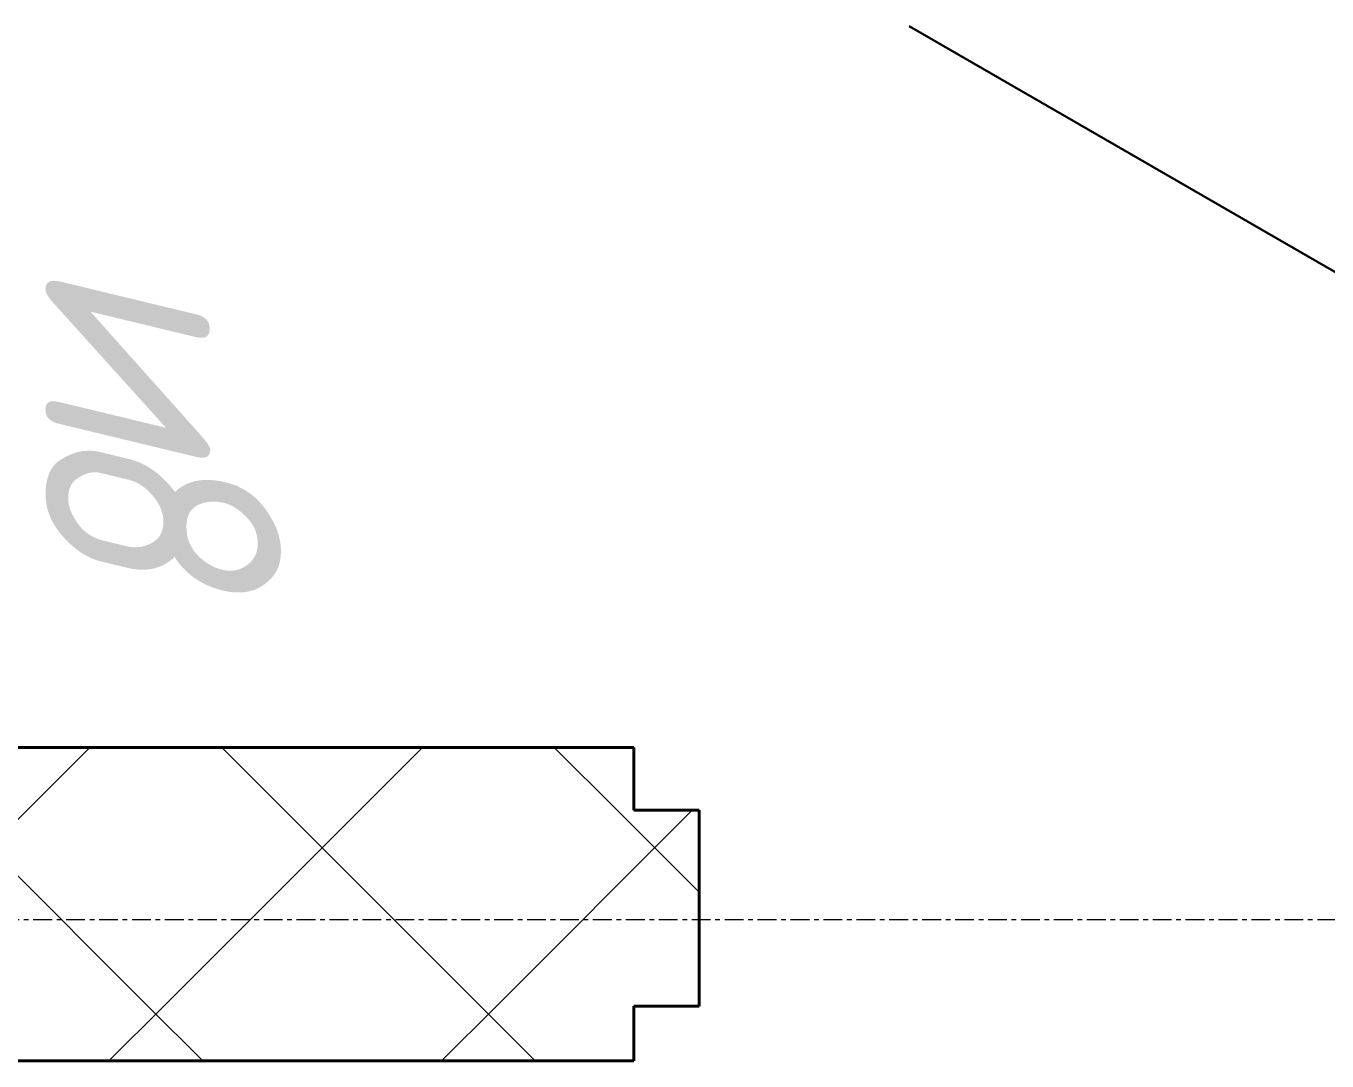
# Model space of a CAD drawing. Header units: millimetres. Extents: x -32954 to 151739, y -65671 to 56243.
# Drawn here: x -8038 to -7208, y -26444 to -25784 of the extents above; entities that cross this region are included whole.
import ezdxf

# ---------------------------------------------------------------- set-up
doc = ezdxf.new("R2010")
doc.units = ezdxf.units.MM
doc.linetypes.add('ADSK_Линия сетки', pattern=[21, 12, -3, 3, -3])
for name, color, linetype, lineweight in [('I-FURN-IDEN', 7, 'Continuous', 9), ('Двери', 7, 'Continuous', 18), ('Оси', 7, 'Continuous', 9), ('Панель', 7, 'Continuous', 30), ('Стены разрез', 7, 'Continuous', 40)]:
    doc.layers.add(name, color=color, linetype=linetype, lineweight=lineweight)
doc.styles.add('GOST Common_I', font='GOST_Common Italic.ttf', dxfattribs={"width": 0.9, "height": 150})
pattern_1 = [(45, (-4e-12, -22914.43), (-106.066, 106.066), []), (135, (-4e-12, -22914.43), (-106.066, -106.066), [])]

# ---------------------------------------------------------------- blocks, each defined once
blk = doc.blocks.new('AC_Дверь_Однопольная_ПВХ - 960х2080h В О Л-278485-В_АР_ПЭ_02 Этаж')
at = {"layer": 'Панель'}
blk.add_line((500, 62.5), (-366.03, 562.5), dxfattribs=at)

msp = doc.modelspace()

# ---------------------------------------------------------------- hatches: boundary and pattern name
at = {"layer": 'Стены разрез', "lineweight": 9}
h = msp.add_hatch(dxfattribs=at)
h.set_pattern_fill('FP_1', color=256, style=0, pattern_type=2)
h.set_pattern_definition(pattern_1)
h.paths.add_polyline_path([(-7650, -26444.43), (-7650, -26409.43), (-8450, -26409.43), (-8450, -26444.43)])
h.paths.add_polyline_path([(-7650, -26284.43), (-7650, -26244.43), (-8450, -26244.43), (-8450, -26284.43)])
h = msp.add_hatch(dxfattribs=at)
h.set_pattern_fill('FP_1', color=256, style=0, pattern_type=2)
h.set_pattern_definition(pattern_1)
h.paths.add_polyline_path([(-150, -26409.43), (-150, -26284.43), (-1126.57, -26284.43), (-1126.57, -26409.43), (-170, -26409.43)])
h.paths.add_polyline_path([(-3118.41, -26409.43), (-2126.57, -26409.43), (-2126.57, -26284.43), (-5175, -26284.43), (-5175, -26409.43)])
h.paths.add_polyline_path([(-6608.37, -26409.43), (-6175, -26409.43), (-6175, -26284.43), (-6608.37, -26284.43)])
h.paths.add_polyline_path([(-7650, -26409.43), (-7608.37, -26409.43), (-7608.37, -26284.43), (-10501.57, -26284.43), (-10501.57, -26409.43), (-8450, -26409.43)])
h.paths.add_polyline_path([(-11501.57, -26409.43), (-11501.57, -26284.43), (-12387.5, -26284.43), (-12387.5, -26409.43), (-12132.05, -26409.43)])

# ---------------------------------------------------------------- linework, layer by layer
at = {"layer": 'Оси', "linetype": 'ADSK_Линия сетки'}
msp.add_line((2500, -26354.43), (-32136.36, -26354.43), dxfattribs=at)
at = {"layer": 'Стены разрез'}
for p, q in [((-7650, -26244.43), (-8450, -26244.43)), ((-7650, -26284.43), (-7650, -26244.43)), ((-7608.37, -26284.43), (-7650, -26284.43)), ((-7608.37, -26409.43), (-7608.37, -26284.43)), ((-7650, -26409.43), (-7608.37, -26409.43)), ((-7650, -26444.43), (-7650, -26409.43)), ((-8450, -26444.43), (-7650, -26444.43))]:
    msp.add_line(p, q, dxfattribs=at)

# ---------------------------------------------------------------- block references
at = {"layer": 'Двери'}
msp.add_blockref('AC_Дверь_Однопольная_ПВХ - 960х2080h В О Л-278485-В_АР_ПЭ_02 Этаж', (-7108.37, -26346.93), dxfattribs=at)

# ---------------------------------------------------------------- texts
at = {"layer": 'I-FURN-IDEN', "char_height": 150, "width": 122.6582, "attachment_point": 1, "rotation": 270, "style": 'GOST Common_I'}
for s, insert in [('\\fGOST Common|b0|i1|c204|p34|;\\W.9;и', (-7875.51, -25932.61)), ('\\fGOST Common|b0|i1|c204|p34|;\\W.9;8', (-7875.51, -26033.82))]:
    msp.add_mtext(s, dxfattribs=dict(at, insert=insert))

doc.saveas('drawing.dxf')
